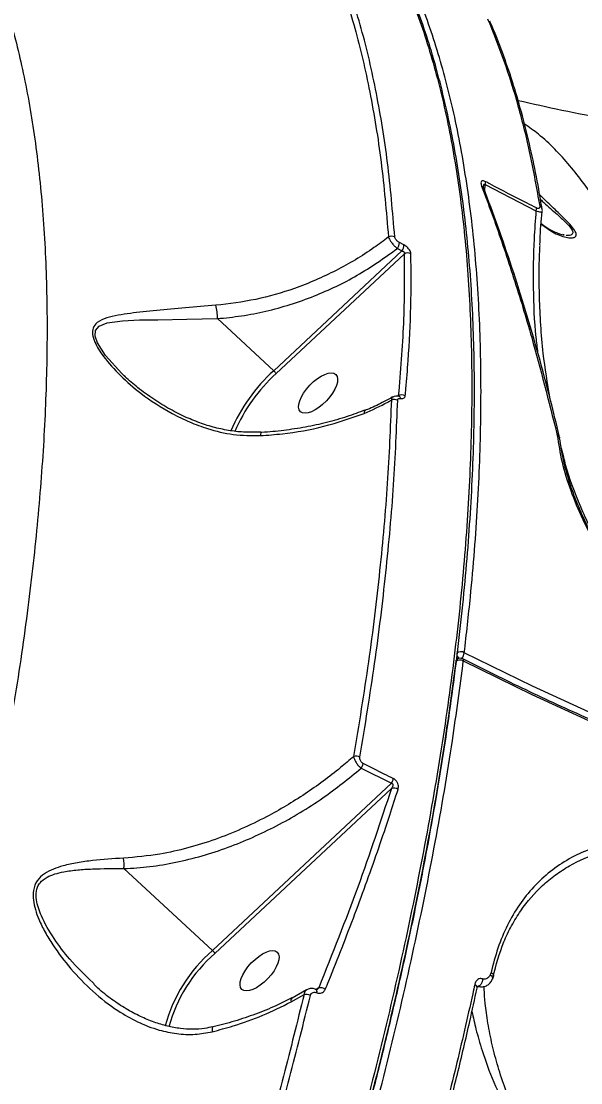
# Model space of a CAD drawing. Header units: millimetres. Extents: x 10684 to 26054, y -4768 to 6894.
# Drawn here: x 18049.8 to 18151.3, y -2647 to -2454.5 of the extents above; entities that cross this region are included whole.
import ezdxf

# ---------------------------------------------------------------- set-up
doc = ezdxf.new("R2010")
doc.units = ezdxf.units.MM
doc.layers.add('DIKOM_ОБЪЕКТ', color=7, linetype='Continuous')
doc.layers.add('DIKOM_РАЗМЕР_ОБЪЕКТА', color=7, linetype='Continuous')
doc.styles.add('style1', font='arial.ttf', dxfattribs={"width": 0.8})
doc.dimstyles.new('1-50', dxfattribs={"dimtxt": 300, "dimasz": 200, "dimexe": 100, "dimexo": 0, "dimgap": 100, "dimtad": 1, "dimtxsty": 'style1', "dimcen": 200, "dimclrd": 7, "dimclre": 7, "dimclrt": 7, "dimadec": 1, "dimazin": 2, "dimtfac": 1, "dimtmove": 0, "dimatfit": 2, "dimfxl": 0, "dimlwd": 25, "dimlwe": 18, "dimarcsym": 0})

# ---------------------------------------------------------------- blocks, each defined once
blk = doc.blocks.new('*D12')
at = {"layer": 'Defpoints', "color": 0, "transparency": 16777216}
for p in [(20201.02, 3555.88), (18130.62, -3300.31), (24750.12, -3300.31)]:
    blk.add_point(p, dxfattribs=at)
at = {"layer": 'DIKOM_РАЗМЕР_ОБЪЕКТА', "color": 7, "lineweight": 18, "transparency": 16777216}
for p, q in [((20201.02, 3555.88), (24850.12, 3555.88)), ((18130.62, -3300.31), (24850.12, -3300.31))]:
    blk.add_line(p, q, dxfattribs=at)
at = {"layer": 'DIKOM_РАЗМЕР_ОБЪЕКТА', "color": 7, "lineweight": 25, "transparency": 16777216}
blk.add_line((24750.12, 3355.88), (24750.12, -3100.31), dxfattribs=at)
at = {"layer": 'DIKOM_РАЗМЕР_ОБЪЕКТА', "color": 7, "transparency": 16777216}
for points in [[(24716.79, 3355.88), (24783.45, 3355.88), (24750.12, 3555.88)], [(24716.79, -3100.31), (24783.45, -3100.31), (24750.12, -3300.31)]]:
    blk.add_solid(points, dxfattribs=at)
at = {"layer": 'DIKOM_РАЗМЕР_ОБЪЕКТА', "color": 7, "transparency": 16777216, "insert": (24496.95, 958.92), "char_height": 300, "attachment_point": 5, "rotation": 90, "style": 'style1'}
blk.add_mtext('6850', dxfattribs=at)

msp = doc.modelspace()

# ---------------------------------------------------------------- linework, layer by layer
at = {"layer": 'DIKOM_ОБЪЕКТ', "color": 7, "linetype": 'Continuous', "lineweight": 15}
for p, q in [((18133.866, -2485.331), (18133.926, -2484.115)), ((18133.926, -2484.115), (18143.137, -2488.881)), ((18148.235, -2493.267), (18147.982, -2493.223)), ((18118.831, -2496.173), (18095.59, -2517.901)), ((18118.013, -2495.735), (18118.831, -2496.173)), ((18119.197, -2495.095), (18118.38, -2494.658)), ((18096.028, -2518.414), (18119.221, -2496.731)), ((18095.59, -2517.901), (18085.374, -2508.444)), ((18068.744, -2519.01), (18068.496, -2518.795)), ((18146.925, -2529.32), (18146.934, -2529.355)), ((18146.934, -2529.355), (18146.983, -2529.612)), ((18147.412, -2530.13), (18147.335, -2529.641)), ((18148.164, -2533.569), (18147.77, -2531.994)), ((18111.466, -2589.971), (18116.936, -2592.707)), ((18116.936, -2592.707), (18084.494, -2623.036)), ((18084.933, -2623.549), (18116.919, -2593.646)), ((18084.494, -2623.036), (18068.442, -2608.176)), ((18134.983, -2627.022), (18134.852, -2627.419)), ((18063.028, -2629.062), (18062.814, -2628.845)), ((18135.438, -2627.632), (18135.42, -2627.688)), ((18098.728, -2632.346), (18101.089, -2631.014)), ((18101.525, -2630.155), (18098.906, -2631.636)), ((18103.743, -2629.804), (18103.29, -2630.105)), ((18132.482, -2629.831), (18132.478, -2629.846))]:
    msp.add_line(p, q, dxfattribs=at)
at = {"layer": 'DIKOM_ОБЪЕКТ', "color": 7, "linetype": 'Continuous', "lineweight": 15, "flags": 128}
for points in [[(18068.496, -2518.795), (18068.067, -2518.424), (18065.103, -2515.14), (18063.625, -2512.81), (18063.227, -2511.6), (18063.3, -2510.597), (18063.971, -2509.795), (18065.417, -2509.227), (18068.149, -2508.829), (18071.259, -2508.695), (18074.607, -2508.651), (18079.817, -2508.557), (18085.374, -2508.444), (18085.374, -2508.444)], [(18112.155, -2525.091), (18112.134, -2525.103), (18112.045, -2525.207), (18111.993, -2525.385), (18111.978, -2525.627)], [(18405.175, -2620.008), (18391.903, -2621.323), (18378.594, -2622.261), (18365.256, -2622.82), (18351.897, -2623.002), (18338.527, -2622.804), (18325.154, -2622.228), (18311.788, -2621.275), (18298.436, -2619.943), (18285.107, -2618.236), (18271.811, -2616.152), (18258.555, -2613.695), (18245.35, -2610.865), (18232.202, -2607.665), (18219.122, -2604.096), (18206.117, -2600.161), (18193.195, -2595.862), (18180.367, -2591.203), (18167.639, -2586.186), (18155.021, -2580.814), (18142.52, -2575.092), (18130.145, -2569.022)], [(18129.865, -2570.14), (18129.866, -2570.14), (18129.92, -2570.19), (18129.955, -2570.272), (18129.97, -2570.383), (18129.963, -2570.52)], [(18129.963, -2570.52), (18142.375, -2576.608), (18154.914, -2582.347), (18167.571, -2587.735), (18180.337, -2592.767), (18193.204, -2597.441), (18206.164, -2601.752), (18219.208, -2605.699), (18232.328, -2609.279), (18245.515, -2612.489), (18258.761, -2615.327), (18272.056, -2617.792), (18285.393, -2619.882), (18298.762, -2621.595), (18312.154, -2622.93), (18325.561, -2623.886), (18338.974, -2624.464), (18352.384, -2624.662), (18365.783, -2624.48), (18379.162, -2623.919), (18392.511, -2622.978), (18405.822, -2621.659)], [(18134.983, -2627.022), (18135.128, -2627.107), (18135.25, -2627.203), (18135.345, -2627.306), (18135.409, -2627.413), (18135.441, -2627.52), (18135.439, -2627.624), (18135.438, -2627.632)], [(18133.46, -2628.16), (18133.43, -2628.423), (18133.36, -2628.696), (18133.256, -2628.958), (18133.126, -2629.187), (18132.981, -2629.364), (18132.832, -2629.477), (18132.692, -2629.514), (18132.658, -2629.511)], [(18134.852, -2627.419), (18135.003, -2627.545), (18135.125, -2627.682), (18135.213, -2627.824), (18135.262, -2627.967), (18135.272, -2628.103), (18135.241, -2628.226), (18135.239, -2628.231)], [(18103.229, -2630.086), (18103.245, -2630.094), (18103.321, -2630.172), (18103.369, -2630.298), (18103.384, -2630.464), (18103.367, -2630.662)], [(18098.908, -2631.622), (18098.851, -2631.663), (18098.757, -2631.818), (18098.715, -2632.049), (18098.728, -2632.346)], [(18084.573, -2636.869), (18084.569, -2636.87), (18084.491, -2636.947), (18084.443, -2637.127), (18084.427, -2637.398), (18084.443, -2637.748)]]:
    msp.add_lwpolyline(points, dxfattribs=at)
at = {"layer": 'DIKOM_ОБЪЕКТ', "color": 7, "linetype": 'Continuous', "lineweight": 15}
for centre, radius, start, end in [((18133.082, -2485.024), 0.638, 21.23127, 71.37669), ((18132.727, -2483.619), 1.298, 337.53857, 359.97946), ((18141.925, -2488.418), 1.297, 339.11723, 1.71963), ((18143.494, -2488.769), 0.785, 10.26187, 66.52136), ((18116.973, -2494.699), 1.205, 61.88381, 118.87632), ((18116.561, -2494.638), 1.819, 322.92757, 359.35946), ((18117.375, -2495.078), 1.822, 323.06453, 359.46579), ((18119.883, -2497.718), 1.188, 60.90576, 123.87346), ((18077.737, -2508.158), 7.642, 357.86209, 16.13946), ((18116.693, -2541.162), 31.407, 132.21563, 156.78802), ((18116.525, -2540.998), 30.499, 132.22577, 156.65161), ((18093.872, -2519.815), 2.572, 33.01193, 48.08966), ((18117.462, -2524.398), 1.289, 61.76897, 114.90206), ((18118.79, -2523.516), 1.233, 59.09471, 119.68628), ((18118.092, -2523.06), 0.556, 15.02696, 73.64167), ((18094.269, -2529.521), 1.088, 159.03435, 187.49823), ((18146.793, -2529.896), 0.591, 18.33427, 77.09617), ((18146.815, -2529.919), 0.576, 19.49126, 78.06853), ((18129.954, -2569.151), 1.19, 178.31515, 229.67973), ((18129.528, -2570.155), 1.29, 61.437, 126.28247), ((18127.752, -2568.615), 2.427, 323.47309, 350.33654), ((18129.072, -2570.653), 0.491, 134.058, 174.84712), ((18129.344, -2571.655), 1.294, 61.40858, 126.01649), ((18129.413, -2571.032), 1, 63.11168, 132.99445), ((18110.506, -2589.296), 1.53, 61.69876, 106.10883), ((18109.661, -2588.741), 2.184, 325.73454, 350.10703), ((18115.082, -2591.491), 2.217, 326.73897, 350.80515), ((18117.357, -2594.941), 1.367, 55.6797, 108.71233), ((18060.474, -2607.604), 7.989, 355.8926, 9.56754), ((18102.576, -2643.952), 27.648, 130.84378, 164.76929), ((18082.792, -2624.937), 2.552, 32.95245, 48.14914), ((18102.415, -2643.788), 26.744, 130.81867, 164.96726), ((18131.847, -2629.834), 0.635, 0.24358, 73.45651), ((18101.394, -2632.75), 1.763, 61.68374, 99.95883), ((18104.054, -2631.247), 1.477, 53.06836, 102.14943)]:
    msp.add_arc(centre, radius, start, end, dxfattribs=at)
for centre in [(18103.642, -2521.946), (18093.026, -2626.7)]:
    msp.add_ellipse(centre, major_axis=(3.203, 3.376), ratio=0.4430118, dxfattribs=at)
for points, knots in [([(18022.717, -2413.712), (18023.697, -2414.397), (18026.7, -2416.498), (18031.143, -2421.148), (18036.083, -2427.531), (18040.483, -2435.023), (18044.343, -2443.571), (18047.627, -2453.195), (18050.323, -2463.907), (18052.389, -2475.72), (18053.804, -2488.687), (18054.521, -2502.644), (18054.532, -2517.244), (18053.875, -2532.317), (18052.606, -2547.748), (18050.697, -2563.959), (18048.125, -2580.923), (18044.884, -2598.593), (18041.065, -2616.472), (18036.71, -2634.477), (18031.865, -2652.532), (18026.43, -2671.031), (18020.386, -2689.932), (18013.785, -2709.176), (18008.945, -2722.1), (18006.526, -2728.56)], [0, 0, 0, 0, 0.020963, 0.0642197, 0.1075089, 0.150765, 0.1952694, 0.2398102, 0.2843144, 0.3304285, 0.3765427, 0.4233193, 0.4700958, 0.5140293, 0.5579971, 0.6019311, 0.6471451, 0.6923957, 0.7376103, 0.7807493, 0.8239195, 0.8670586, 0.9113612, 0.9556971, 1, 1, 1, 1]), ([(18105.792, -2424.894), (18105.99, -2425.099), (18108.283, -2427.469), (18112.051, -2433.091), (18117.033, -2441.796), (18121.258, -2451.694), (18124.794, -2462.587), (18127.598, -2474.492), (18129.658, -2487.397), (18130.984, -2501.264), (18131.577, -2516.042), (18131.438, -2531.659), (18130.564, -2548.045), (18128.953, -2565.154), (18126.591, -2582.973), (18123.499, -2601.459), (18119.692, -2620.547), (18115.188, -2640.148), (18110.008, -2660.172), (18104.433, -2679.609), (18098.571, -2698.385), (18092.526, -2716.435), (18086.008, -2734.685), (18079.047, -2753.052), (18071.709, -2771.37), (18064.013, -2789.594), (18056.841, -2805.811), (18052.131, -2815.961), (18050.212, -2820.096)], [0, 0, 0, 0, 0.0039923, 0.0462445, 0.0885644, 0.1308842, 0.1731363, 0.2152557, 0.2573755, 0.2996281, 0.3419481, 0.3842682, 0.4265207, 0.4686406, 0.5107603, 0.5530129, 0.5953328, 0.637653, 0.6799056, 0.7220252, 0.7582456, 0.7946583, 0.8311141, 0.8675698, 0.9039825, 0.9397072, 0.9754324, 1, 1, 1, 1]), ([(18050.785, -2820.338), (18051.451, -2818.924), (18053.761, -2814.015), (18057.594, -2805.585), (18062.277, -2795.075), (18066.815, -2784.587), (18071.208, -2774.145), (18075.454, -2763.747), (18079.557, -2753.389), (18083.517, -2743.067), (18087.337, -2732.778), (18091.018, -2722.521), (18094.559, -2712.29), (18097.963, -2702.085), (18101.23, -2691.9), (18104.356, -2681.746), (18107.333, -2671.656), (18110.146, -2661.671), (18112.787, -2651.818), (18115.257, -2642.104), (18117.556, -2632.522), (18119.685, -2623.07), (18121.646, -2613.743), (18123.44, -2604.54), (18125.066, -2595.459), (18126.525, -2586.495), (18127.817, -2577.648), (18128.941, -2568.918), (18129.895, -2560.327), (18130.675, -2551.912), (18131.274, -2543.703), (18131.696, -2535.71), (18131.939, -2527.927), (18132.004, -2520.352), (18131.892, -2512.98), (18131.603, -2505.81), (18131.136, -2498.841), (18130.491, -2492.07), (18129.667, -2485.496), (18128.664, -2479.117), (18127.485, -2472.947), (18126.131, -2467.007), (18124.607, -2461.324), (18122.916, -2455.907), (18121.059, -2450.756), (18119.035, -2445.867), (18116.845, -2441.239), (18114.485, -2436.872), (18111.962, -2432.757), (18109.254, -2428.928), (18107.289, -2426.361), (18106.181, -2425.149), (18106.083, -2425.041)], [0, 0, 0, 0, 0.0084234, 0.0292327, 0.0500485, 0.0707653, 0.0913866, 0.1119361, 0.1324368, 0.1529123, 0.1733865, 0.1938778, 0.2144062, 0.2349956, 0.255669, 0.2764501, 0.2972774, 0.3180335, 0.3386867, 0.3592616, 0.3797811, 0.400269, 0.4207487, 0.4412412, 0.4617646, 0.4823423, 0.5029978, 0.5237541, 0.5445946, 0.5654061, 0.5861027, 0.6067143, 0.6272646, 0.647777, 0.6682749, 0.6887813, 0.709312, 0.7298902, 0.7505388, 0.7712812, 0.7921269, 0.8129695, 0.8337142, 0.8543632, 0.8749381, 0.8954606, 0.9159517, 0.936432, 0.9569216, 0.9774348, 0.9979921, 1, 1, 1, 1]), ([(18130.145, -2569.022), (18130.529, -2565.632), (18131.565, -2556.497), (18132.662, -2542.184), (18133.254, -2526.319), (18133.117, -2511.11), (18132.232, -2496.629), (18130.581, -2482.947), (18128.201, -2470.364), (18125.116, -2458.902), (18121.373, -2448.54), (18116.885, -2439.155), (18112.127, -2431.296), (18108.533, -2427.092), (18106.964, -2425.257)], [0, 0, 0, 0, 0.0513049, 0.1382153, 0.2251927, 0.3121028, 0.4015374, 0.4910448, 0.5804794, 0.6673901, 0.7543668, 0.8412771, 0.9307121, 1, 1, 1, 1]), ([(18106.882, -2445.152), (18108.064, -2448.626), (18110.428, -2455.573), (18113.112, -2467.287), (18115.205, -2479.858), (18115.996, -2489.049), (18116.391, -2493.644)], [0, 0, 0, 0, 0.2484761, 0.4969505, 0.7484754, 1, 1, 1, 1]), ([(18117.541, -2493.636), (18117.15, -2489.089), (18116.369, -2479.995), (18114.295, -2467.439), (18111.609, -2455.642), (18109.215, -2448.596), (18108.018, -2445.073)], [0, 0, 0, 0, 0.2484769, 0.4969545, 0.7484773, 1, 1, 1, 1]), ([(18134.374, -2454.074), (18135.383, -2456.57), (18137.402, -2461.562), (18139.934, -2469.812), (18142.129, -2478.566), (18143.247, -2484.889), (18143.806, -2488.05)], [0, 0, 0, 0, 0.2491218, 0.4982425, 0.7491218, 1, 1, 1, 1]), ([(18144.241, -2488.635), (18144.049, -2487.427), (18143.521, -2484.106), (18142.462, -2478.926), (18141.081, -2473.079), (18139.521, -2467.479), (18137.782, -2462.135), (18136.203, -2457.811), (18135.137, -2455.368), (18134.772, -2454.529)], [0, 0, 0, 0, 0.0938689, 0.2579913, 0.4221793, 0.5863871, 0.7504039, 0.9143405, 1, 1, 1, 1]), ([(18179.588, -2475.261), (18177.886, -2475.122), (18173.226, -2474.74), (18165.581, -2473.781), (18156.689, -2472.41), (18148.134, -2470.817), (18142.526, -2469.535), (18139.884, -2468.932)], [0, 0, 0, 0, 0.1301993, 0.3564959, 0.5805751, 0.8023816, 1, 1, 1, 1]), ([(18170.993, -2569.599), (18171.039, -2565.477), (18171.132, -2557.229), (18170.596, -2545.649), (18169.569, -2534.685), (18167.938, -2523.992), (18165.623, -2513.698), (18162.542, -2503.939), (18158.794, -2495.137), (18154.406, -2487.312), (18149.345, -2480.589), (18144.894, -2475.862), (18141.918, -2473.765), (18141.061, -2473.161)], [0, 0, 0, 0, 0.0890741, 0.1782586, 0.2674429, 0.3565169, 0.4567507, 0.5573076, 0.6580252, 0.7587386, 0.8592847, 0.9595111, 1, 1, 1, 1]), ([(18134.025, -2483.62), (18133.934, -2483.576), (18133.753, -2483.489), (18133.522, -2483.451), (18133.323, -2483.487), (18133.169, -2483.651), (18133.143, -2483.974), (18133.239, -2484.274), (18133.285, -2484.419)], [0, 0, 0, 0, 0.1098606, 0.2200271, 0.3257128, 0.4925005, 0.7537214, 1, 1, 1, 1]), ([(18133.285, -2484.419), (18133.441, -2484.831), (18134.221, -2486.891), (18136.209, -2492.334), (18139.122, -2500.989), (18142.998, -2513.716), (18145.443, -2523.43), (18146.925, -2529.32)], [0, 0, 0, 0, 0.0299907, 0.1499533, 0.3900709, 0.6301911, 1, 1, 1, 1]), ([(18133.681, -2484.792), (18133.674, -2484.777), (18133.628, -2484.684), (18133.621, -2484.601), (18133.62, -2484.603), (18133.62, -2484.603)], [0, 0, 0, 0, 0.11836582, 0.73269644, 1, 1, 1, 1]), ([(18133.625, -2484.628), (18133.629, -2484.532), (18133.634, -2484.351), (18133.681, -2484.154), (18133.742, -2484.054), (18133.791, -2484.031), (18133.819, -2484.033), (18133.849, -2484.043), (18133.884, -2484.066), (18133.911, -2484.097), (18133.926, -2484.115)], [0, 0, 0, 0, 0.3371581, 0.6291813, 0.7696659, 0.8183975, 0.8674717, 0.8813601, 0.9295014, 1, 1, 1, 1]), ([(18147.364, -2529.709), (18146.844, -2527.555), (18145.64, -2522.571), (18143.598, -2515.005), (18141.264, -2506.969), (18138.79, -2499.149), (18136.269, -2491.73), (18134.511, -2487.04), (18133.669, -2484.796)], [0, 0, 0, 0, 0.1335536, 0.3089484, 0.4846378, 0.6608101, 0.8376593, 1, 1, 1, 1]), ([(18143.222, -2488.38), (18142.658, -2488.096), (18139.838, -2486.677), (18136.774, -2485.085), (18134.282, -2483.756), (18134.025, -2483.62)], [0, 0, 0, 0, 0.1831798, 0.9158668, 1, 1, 1, 1]), ([(18144.089, -2491.315), (18144.875, -2491.889), (18146.53, -2493.099), (18148.426, -2493.728), (18149.643, -2493.84), (18150.254, -2493.702), (18150.531, -2493.28), (18150.202, -2492.454), (18149.165, -2491.178), (18147.404, -2489.446), (18145.492, -2487.63), (18144.277, -2486.419), (18143.799, -2485.943)], [0, 0, 0, 0, 0.1804489, 0.3801232, 0.4526294, 0.52498, 0.6050007, 0.6708627, 0.7368176, 0.834348, 0.9348816, 1, 1, 1, 1]), ([(18143.947, -2486.843), (18144.055, -2486.943), (18144.97, -2487.787), (18146.622, -2489.216), (18148.473, -2490.89), (18149.544, -2492.076), (18149.929, -2492.858), (18149.621, -2493.302), (18149.061, -2493.416), (18148.617, -2493.335), (18148.58, -2493.328)], [0, 0, 0, 0, 0.0285094, 0.2406864, 0.4297506, 0.5407311, 0.6514273, 0.7934523, 0.9826921, 1, 1, 1, 1]), ([(18143.806, -2488.05), (18143.813, -2488.14), (18143.824, -2488.299), (18143.724, -2488.438), (18143.577, -2488.482), (18143.408, -2488.462), (18143.284, -2488.407), (18143.222, -2488.38)], [0, 0, 0, 0, 0.3196346, 0.5619341, 0.7279701, 0.8641688, 1, 1, 1, 1]), ([(18144.269, -2489.037), (18144.278, -2488.98), (18144.301, -2488.838), (18144.27, -2488.708), (18144.252, -2488.631)], [0, 0, 0, 0, 0.4031205, 1, 1, 1, 1]), ([(18143.137, -2488.881), (18143.007, -2490.589), (18142.653, -2495.223), (18142.581, -2502.884), (18142.804, -2509.754), (18143.317, -2513.646), (18143.435, -2514.543)], [0, 0, 0, 0, 0.2020933, 0.5484651, 0.8959098, 1, 1, 1, 1]), ([(18143.137, -2488.881), (18143.301, -2488.937), (18143.627, -2489.048), (18143.991, -2489.123), (18144.231, -2489.128), (18144.26, -2489.07), (18144.275, -2489.04)], [0, 0, 0, 0, 0.2461787, 0.4921894, 0.7433187, 1, 1, 1, 1]), ([(18143.855, -2495.087), (18143.862, -2494.781), (18143.909, -2492.749), (18144.096, -2490.743), (18144.255, -2489.04)], [0, 0, 0, 0, 0.1505795, 1, 1, 1, 1]), ([(18148.223, -2493.33), (18148.216, -2493.33), (18148.144, -2493.323), (18147.764, -2493.238), (18147.082, -2493.008), (18146.024, -2492.533), (18145.02, -2491.982), (18144.313, -2491.406), (18144.095, -2491.228)], [0, 0, 0, 0, 0.0129059, 0.1443184, 0.3115382, 0.5292144, 0.8546303, 1, 1, 1, 1]), ([(18116.391, -2493.644), (18115.52, -2494.297), (18112.516, -2496.552), (18106.905, -2499.898), (18099.683, -2503.015), (18092.327, -2505.164), (18087.511, -2505.742), (18085.078, -2506.034)], [0, 0, 0, 0, 0.095305, 0.3289412, 0.5680086, 0.7817866, 1, 1, 1, 1]), ([(18116.391, -2493.644), (18116.439, -2493.775), (18116.536, -2494.037), (18116.86, -2494.538), (18117.272, -2495.046), (18117.677, -2495.456), (18117.922, -2495.66), (18118.013, -2495.735)], [0, 0, 0, 0, 0.21936322, 0.43883414, 0.65599805, 0.87324669, 1, 1, 1, 1]), ([(18118.38, -2494.658), (18118.306, -2494.614), (18118.149, -2494.521), (18117.919, -2494.323), (18117.719, -2494.089), (18117.578, -2493.844), (18117.553, -2493.706), (18117.541, -2493.636)], [0, 0, 0, 0, 0.17989268, 0.38011653, 0.58124949, 0.79072038, 1, 1, 1, 1]), ([(18085.374, -2508.444), (18086.84, -2508.3), (18089.774, -2508.013), (18094.199, -2507.138), (18098.613, -2505.936), (18104.209, -2503.928), (18110.891, -2500.775), (18115.619, -2497.428), (18118.013, -2495.735)], [0, 0, 0, 0, 0.1264043, 0.2528092, 0.3829739, 0.5131449, 0.7535719, 1, 1, 1, 1]), ([(18118.831, -2496.173), (18118.881, -2496.18), (18118.97, -2496.195), (18119.068, -2496.244), (18119.145, -2496.302), (18119.191, -2496.354), (18119.236, -2496.437), (18119.252, -2496.501), (18119.258, -2496.612), (18119.237, -2496.677), (18119.221, -2496.731)], [0, 0, 0, 0, 0.1794428, 0.3192498, 0.3690282, 0.5165754, 0.5564986, 0.7165208, 0.7655857, 1, 1, 1, 1]), ([(18120.46, -2496.68), (18120.445, -2496.572), (18120.415, -2496.356), (18120.203, -2495.972), (18119.897, -2495.606), (18119.544, -2495.3), (18119.307, -2495.16), (18119.197, -2495.095)], [0, 0, 0, 0, 0.213147, 0.4264861, 0.6305892, 0.8289354, 1, 1, 1, 1]), ([(18145.702, -2522.968), (18145.24, -2520.217), (18144.207, -2514.073), (18143.75, -2505.296), (18143.647, -2498.787), (18143.843, -2495.698), (18143.875, -2495.195)], [0, 0, 0, 0, 0.29612031, 0.66122283, 0.94489251, 1, 1, 1, 1]), ([(18119.221, -2496.731), (18119.246, -2500.88), (18119.298, -2509.188), (18118.552, -2518.022), (18118.179, -2522.445)], [0, 0, 0, 0, 0.49935579, 1, 1, 1, 1]), ([(18119.423, -2522.458), (18119.464, -2522.029), (18119.671, -2519.884), (18120.114, -2514.406), (18120.541, -2506.157), (18120.487, -2499.84), (18120.46, -2496.68)], [0, 0, 0, 0, 0.0480648, 0.2403232, 0.6198805, 1, 1, 1, 1]), ([(18085.078, -2506.034), (18083.235, -2506.188), (18079.497, -2506.501), (18074.306, -2506.972), (18070.278, -2507.388), (18067.33, -2507.816), (18065.255, -2508.292), (18063.654, -2508.97), (18062.787, -2510.022), (18062.675, -2511.287), (18063.103, -2512.65), (18063.831, -2514.004), (18065.265, -2516.097), (18067.778, -2518.871), (18071.909, -2522.44), (18076.163, -2525.22), (18080.3, -2527.226), (18083.979, -2528.577), (18088.28, -2529.626), (18091.537, -2529.65), (18093.191, -2529.663)], [0, 0, 0, 0, 0.0820669, 0.1664722, 0.2508356, 0.2942474, 0.3376023, 0.383995, 0.4157878, 0.442847, 0.4698368, 0.4939829, 0.518727, 0.5886149, 0.6603855, 0.7589137, 0.8097142, 0.8604921, 0.9291637, 1, 1, 1, 1]), ([(18093.252, -2529.016), (18092.435, -2529.046), (18090.698, -2529.108), (18088.028, -2528.858), (18085.255, -2528.334), (18082.473, -2527.482), (18079.627, -2526.346), (18076.724, -2524.882), (18073.771, -2523.074), (18071.068, -2521.084), (18069.288, -2519.628), (18068.541, -2518.87), (18068.484, -2518.812)], [0, 0, 0, 0, 0.0878501, 0.1868694, 0.2891679, 0.3937253, 0.5026066, 0.6227118, 0.7483463, 0.8808379, 0.9909287, 1, 1, 1, 1]), ([(18116.919, -2523.228), (18116.717, -2528.221), (18116.312, -2538.208), (18114.882, -2554.092), (18112.896, -2570.564), (18111.019, -2582.072), (18110.081, -2587.826)], [0, 0, 0, 0, 0.2486152, 0.4972303, 0.7486145, 1, 1, 1, 1]), ([(18111.231, -2587.949), (18112.16, -2582.25), (18114.019, -2570.852), (18116.01, -2554.407), (18117.457, -2538.431), (18117.867, -2528.318), (18118.072, -2523.262)], [0, 0, 0, 0, 0.24861585, 0.49723355, 0.74861622, 1, 1, 1, 1]), ([(18111.978, -2525.627), (18113.435, -2524.982), (18115.116, -2524.237), (18116.707, -2523.347), (18116.919, -2523.228)], [0, 0, 0, 0, 0.8666119, 1, 1, 1, 1]), ([(18117.139, -2522.646), (18116.516, -2522.998), (18115.046, -2523.828), (18113.358, -2524.629), (18112.302, -2525.026), (18112.162, -2525.079)], [0, 0, 0, 0, 0.389527, 0.9186451, 1, 1, 1, 1]), ([(18117.163, -2522.691), (18117.134, -2522.7), (18117.004, -2522.741), (18116.929, -2522.945), (18116.921, -2523.157), (18116.919, -2523.228)], [0, 0, 0, 0, 0.1590077, 0.7182497, 1, 1, 1, 1]), ([(18118.246, -2522.542), (18118.168, -2522.523), (18117.908, -2522.458), (18117.521, -2522.485), (18117.265, -2522.631), (18117.174, -2522.683)], [0, 0, 0, 0, 0.2177576, 0.7204526, 1, 1, 1, 1]), ([(18118.072, -2523.262), (18118.074, -2523.232), (18118.083, -2523.125), (18118.167, -2522.981), (18118.358, -2522.884), (18118.539, -2522.906), (18118.629, -2522.916)], [0, 0, 0, 0, 0.1085779, 0.3983992, 0.6995635, 1, 1, 1, 1]), ([(18118.179, -2522.445), (18118.176, -2522.457), (18118.17, -2522.484), (18118.15, -2522.506), (18118.138, -2522.519)], [0, 0, 0, 0, 0.4202883, 1, 1, 1, 1]), ([(18118.259, -2522.53), (18118.263, -2522.531), (18118.271, -2522.531), (18118.252, -2522.527), (18118.24, -2522.524)], [0, 0, 0, 0, 0.4224521, 1, 1, 1, 1]), ([(18118.629, -2522.916), (18118.756, -2522.931), (18119.01, -2522.961), (18119.282, -2522.823), (18119.399, -2522.629), (18119.418, -2522.489), (18119.423, -2522.458)], [0, 0, 0, 0, 0.30533695, 0.61149078, 0.91264696, 1, 1, 1, 1]), ([(18112.138, -2525.042), (18111.062, -2525.445), (18108.797, -2526.292), (18105.178, -2527.31), (18101.346, -2528.157), (18097.42, -2528.738), (18094.71, -2529.034), (18093.313, -2529.076), (18093.251, -2529.077)], [0, 0, 0, 0, 0.1822286, 0.3833763, 0.5854528, 0.7880543, 0.9906051, 1, 1, 1, 1]), ([(18093.191, -2529.663), (18094.517, -2529.565), (18098.406, -2529.28), (18104.823, -2528.133), (18109.573, -2526.469), (18111.978, -2525.627)], [0, 0, 0, 0, 0.2035584, 0.5968442, 1, 1, 1, 1]), ([(18146.983, -2529.612), (18147.232, -2531.207), (18147.729, -2534.398), (18149.321, -2539.555), (18151.515, -2544.864), (18154.346, -2550.257), (18157.768, -2555.614), (18161.74, -2560.826), (18166.206, -2565.789), (18171.11, -2570.403), (18176.371, -2574.567), (18181.908, -2578.188), (18187.639, -2581.259), (18191.531, -2582.743), (18193.479, -2583.486)], [0, 0, 0, 0, 0.0836181, 0.1671663, 0.250417, 0.3338517, 0.4173033, 0.5004881, 0.5837367, 0.6671385, 0.7504573, 0.8333964, 0.916626, 1, 1, 1, 1]), ([(18146.983, -2529.612), (18147.063, -2529.653), (18147.227, -2529.737), (18147.371, -2529.895), (18147.397, -2530.008), (18147.405, -2530.046)], [0, 0, 0, 0, 0.3885807, 0.7974087, 1, 1, 1, 1]), ([(18147.364, -2529.747), (18147.362, -2529.74), (18147.359, -2529.731), (18147.358, -2529.723), (18147.357, -2529.721)], [0, 0, 0, 0, 0.79077305, 1, 1, 1, 1]), ([(18193.331, -2583.118), (18191.714, -2582.511), (18188.725, -2581.39), (18184.654, -2579.368), (18181.362, -2577.49), (18178.733, -2575.81), (18176.498, -2574.259), (18172.999, -2571.646), (18168.26, -2567.562), (18163.34, -2562.365), (18159.496, -2557.562), (18156.621, -2553.436), (18154.585, -2550.07), (18153.123, -2547.375), (18151.953, -2545.031), (18150.652, -2542.111), (18149.314, -2538.536), (18148.081, -2534.36), (18147.649, -2531.55), (18147.417, -2530.038)], [0, 0, 0, 0, 0.07018, 0.1297371, 0.1786052, 0.217134, 0.2493477, 0.2821786, 0.3826549, 0.4841502, 0.5520153, 0.618991, 0.6815408, 0.7109168, 0.7461318, 0.7924449, 0.8499812, 0.9192986, 1, 1, 1, 1]), ([(18156.998, -2553.192), (18156.263, -2552.078), (18154.043, -2548.71), (18151.165, -2542.596), (18149.023, -2537.1), (18148.278, -2534.037), (18148.164, -2533.569)], [0, 0, 0, 0, 0.1847796, 0.5583783, 0.9325731, 1, 1, 1, 1]), ([(17750.485, -3164.866), (17752.481, -3164.489), (17757.899, -3163.467), (17767.126, -3160.807), (17778.248, -3156.585), (17789.772, -3151.176), (17801.635, -3144.628), (17813.784, -3136.964), (17826.184, -3128.2), (17838.818, -3118.327), (17851.66, -3107.383), (17864.671, -3095.413), (17877.788, -3082.475), (17890.95, -3068.625), (17904.117, -3053.9), (17917.266, -3038.308), (17930.377, -3021.89), (17943.408, -3004.705), (17956.299, -2986.835), (17968.99, -2968.361), (17981.287, -2949.57), (17993.174, -2930.508), (18004.65, -2911.233), (18015.834, -2891.564), (18026.679, -2871.588), (18037.136, -2851.39), (18047.3, -2830.767), (18057.128, -2809.739), (18066.591, -2788.341), (18075.542, -2766.901), (18083.94, -2745.519), (18091.745, -2724.295), (18098.927, -2703.297), (18105.462, -2682.564), (18111.351, -2662.126), (18116.582, -2642.044), (18121.135, -2622.408), (18124.972, -2603.323), (18127.928, -2585.998), (18129.335, -2575.296), (18129.963, -2570.52)], [0, 0, 0, 0, 0.0156522, 0.0424896, 0.0694114, 0.0963765, 0.1233416, 0.1502634, 0.1771009, 0.2039382, 0.23086, 0.2578251, 0.2847902, 0.3117121, 0.3385495, 0.3653868, 0.3923087, 0.4192738, 0.4462388, 0.4731607, 0.499998, 0.5258463, 0.5517701, 0.5777324, 0.6036946, 0.6296184, 0.6554666, 0.6823039, 0.7092259, 0.736191, 0.7631561, 0.7900781, 0.8169155, 0.8437529, 0.870675, 0.89764, 0.9246051, 0.9515271, 0.9783645, 1, 1, 1, 1]), ([(18128.583, -2570.609), (18127.957, -2575.374), (18126.553, -2586.051), (18123.604, -2603.335), (18119.776, -2622.374), (18115.234, -2641.963), (18110.016, -2661.997), (18104.141, -2682.387), (18097.621, -2703.07), (18090.456, -2724.018), (18082.668, -2745.192), (18074.295, -2766.524), (18065.346, -2787.908), (18057.461, -2805.892), (18052.377, -2816.679), (18050.633, -2820.38)], [0, 0, 0, 0, 0.0652141, 0.1461086, 0.2272574, 0.3085362, 0.3898156, 0.4709645, 0.5518584, 0.6327525, 0.7139018, 0.7951807, 0.8764598, 0.9576085, 1, 1, 1, 1]), ([(18405.396, -2621.221), (18403.275, -2621.453), (18397.12, -2622.126), (18386.902, -2623), (18374.739, -2623.741), (18362.553, -2624.162), (18350.352, -2624.269), (18338.142, -2624.061), (18325.93, -2623.538), (18313.723, -2622.7), (18301.527, -2621.548), (18289.349, -2620.082), (18277.196, -2618.304), (18265.073, -2616.213), (18252.989, -2613.812), (18240.949, -2611.102), (18228.959, -2608.084), (18217.027, -2604.759), (18205.159, -2601.13), (18193.361, -2597.199), (18181.64, -2592.967), (18170.002, -2588.437), (18158.453, -2583.612), (18147.001, -2578.491), (18137.482, -2573.966), (18131.797, -2571.11), (18129.865, -2570.14)], [0, 0, 0, 0, 0.0228183, 0.0662212, 0.1096243, 0.1530279, 0.1964313, 0.2398341, 0.2832378, 0.3266401, 0.3700429, 0.4134457, 0.456848, 0.5002498, 0.5436515, 0.5870529, 0.6304539, 0.6738554, 0.7172557, 0.7606565, 0.8040561, 0.8474557, 0.8908555, 0.9342546, 0.9776529, 1, 1, 1, 1]), ([(18110.081, -2587.826), (18109.292, -2588.509), (18106.491, -2590.929), (18101.314, -2594.743), (18095.226, -2598.381), (18089.729, -2601.037), (18084.956, -2602.945), (18080.022, -2604.478), (18074.458, -2605.754), (18070.554, -2606.088), (18068.351, -2606.276)], [0, 0, 0, 0, 0.0672718, 0.2386118, 0.4121759, 0.5212134, 0.6302412, 0.7425239, 0.8547832, 1, 1, 1, 1]), ([(18110.081, -2587.826), (18110.115, -2587.996), (18110.183, -2588.337), (18110.483, -2588.92), (18110.884, -2589.458), (18111.233, -2589.795), (18111.426, -2589.94), (18111.466, -2589.971)], [0, 0, 0, 0, 0.24351726, 0.48755369, 0.71977828, 0.94185708, 1, 1, 1, 1]), ([(18111.813, -2589.116), (18111.764, -2589.088), (18111.641, -2589.018), (18111.453, -2588.834), (18111.295, -2588.568), (18111.206, -2588.252), (18111.222, -2588.057), (18111.231, -2587.949)], [0, 0, 0, 0, 0.12075095, 0.30757029, 0.52293941, 0.73744639, 1, 1, 1, 1]), ([(18068.442, -2608.176), (18070.007, -2608.08), (18073.136, -2607.887), (18077.878, -2607.079), (18082.62, -2605.912), (18087.279, -2604.381), (18091.781, -2602.551), (18096.144, -2600.444), (18100.393, -2598.046), (18105.634, -2594.69), (18109.184, -2591.818), (18111.466, -2589.971)], [0, 0, 0, 0, 0.1006493, 0.20131733, 0.30524617, 0.40918736, 0.50963825, 0.61009909, 0.71266712, 0.81524177, 1, 1, 1, 1]), ([(18117.271, -2591.845), (18116.723, -2591.577), (18114.895, -2590.681), (18113.082, -2589.76), (18111.813, -2589.116)], [0, 0, 0, 0, 0.2996288, 1, 1, 1, 1]), ([(18116.936, -2592.707), (18116.976, -2592.711), (18117.042, -2592.719), (18117.118, -2592.769), (18117.165, -2592.833), (18117.192, -2592.918), (18117.195, -2593.066), (18117.122, -2593.327), (18116.999, -2593.521), (18116.919, -2593.646)], [0, 0, 0, 0, 0.1046261, 0.1741068, 0.2297751, 0.3048958, 0.3967652, 0.608753, 1, 1, 1, 1]), ([(18118.128, -2593.812), (18118.167, -2593.61), (18118.233, -2593.276), (18118.099, -2592.734), (18117.863, -2592.314), (18117.562, -2592.009), (18117.358, -2591.894), (18117.271, -2591.845)], [0, 0, 0, 0, 0.3038685, 0.5023589, 0.701711, 0.8733058, 1, 1, 1, 1]), ([(18116.919, -2593.646), (18114.971, -2599.57), (18111.068, -2611.436), (18106.188, -2623.674), (18103.743, -2629.804)], [0, 0, 0, 0, 0.4991747, 1, 1, 1, 1]), ([(18104.942, -2630.067), (18105.149, -2629.557), (18106.189, -2627.01), (18108.816, -2620.409), (18112.594, -2610.344), (18115.882, -2600.829), (18117.633, -2595.359), (18118.128, -2593.812)], [0, 0, 0, 0, 0.04137272, 0.20687039, 0.53814969, 0.86942836, 1, 1, 1, 1]), ([(18166.701, -2602.73), (18164.876, -2602.695), (18161.511, -2602.63), (18156.919, -2603.37), (18152.848, -2604.576), (18149.092, -2606.331), (18145.695, -2608.623), (18142.678, -2611.412), (18140.059, -2614.674), (18137.891, -2618.397), (18136.137, -2622.494), (18135.367, -2625.515), (18134.983, -2627.022)], [0, 0, 0, 0, 0.1166825, 0.2150849, 0.3137971, 0.4121993, 0.5100609, 0.6082265, 0.7060843, 0.8039537, 0.9021314, 1, 1, 1, 1]), ([(18135.336, -2627.807), (18135.919, -2625.639), (18136.804, -2622.356), (18138.683, -2618.489), (18140.863, -2614.907), (18143.534, -2611.816), (18146.624, -2609.265), (18150.013, -2607.115), (18152.914, -2605.757), (18155.085, -2605.243), (18155.239, -2605.207)], [0, 0, 0, 0, 0.1943517, 0.2944326, 0.3945125, 0.5890023, 0.6891205, 0.789243, 0.9850147, 1, 1, 1, 1]), ([(18068.351, -2606.276), (18066.461, -2606.395), (18063.595, -2606.575), (18059.99, -2607.079), (18057.615, -2607.581), (18055.613, -2608.227), (18053.98, -2609.043), (18052.622, -2610.268), (18051.93, -2611.996), (18051.955, -2613.864), (18052.355, -2615.632), (18053.071, -2617.581), (18054.124, -2619.719), (18055.994, -2622.786), (18058.79, -2626.466), (18062.733, -2630.515), (18066.831, -2633.719), (18070.906, -2636.047), (18074.504, -2637.448), (18078.013, -2638.176), (18081.262, -2638.34), (18083.405, -2637.941), (18084.443, -2637.748)], [0, 0, 0, 0, 0.0866919, 0.1314016, 0.1760756, 0.2081977, 0.2409004, 0.2744196, 0.3082522, 0.3377435, 0.3650525, 0.3930356, 0.432878, 0.4727631, 0.5545447, 0.6396944, 0.7264135, 0.7889971, 0.8528495, 0.9020928, 0.9525897, 1, 1, 1, 1]), ([(18062.814, -2628.845), (18061.366, -2627.46), (18058.791, -2625), (18055.707, -2620.864), (18053.83, -2617.706), (18052.889, -2615.298), (18052.507, -2613.781), (18052.468, -2612.231), (18052.863, -2611.24), (18053.51, -2610.377), (18054.425, -2609.692), (18055.915, -2609.111), (18057.772, -2608.675), (18060.038, -2608.379), (18063.635, -2608.152), (18066.508, -2608.166), (18068.442, -2608.176)], [0, 0, 0, 0, 0.1501684, 0.2669811, 0.3857374, 0.4247131, 0.4644571, 0.5076258, 0.5500021, 0.5580814, 0.6086166, 0.6558846, 0.7041802, 0.7769942, 0.849871, 1, 1, 1, 1]), ([(18084.567, -2636.84), (18084.069, -2636.954), (18082.866, -2637.227), (18080.884, -2637.33), (18078.622, -2637.204), (18076.266, -2636.773), (18073.845, -2636.033), (18071.331, -2634.981), (18068.762, -2633.607), (18066.19, -2631.878), (18064.24, -2630.366), (18063.209, -2629.368), (18062.957, -2629.123)], [0, 0, 0, 0, 0.0636332, 0.1533844, 0.248815, 0.3498861, 0.4566922, 0.5692864, 0.6932246, 0.8218879, 0.9563997, 1, 1, 1, 1]), ([(18132.028, -2629.226), (18131.908, -2629.773), (18131.308, -2632.51), (18129.689, -2639.673), (18126.995, -2650.835), (18123.165, -2665.597), (18120.17, -2676.027), (18118.5, -2681.84)], [0, 0, 0, 0, 0.0321571, 0.1607916, 0.4182836, 0.6757744, 1, 1, 1, 1]), ([(18133.46, -2628.16), (18133.419, -2628.148), (18133.256, -2628.103), (18132.951, -2628.107), (18132.564, -2628.274), (18132.21, -2628.645), (18132.091, -2629.026), (18132.028, -2629.226)], [0, 0, 0, 0, 0.0579694, 0.2244628, 0.4300357, 0.7004838, 1, 1, 1, 1]), ([(18132.634, -2629.479), (18132.842, -2629.537), (18133.294, -2629.662), (18133.993, -2629.506), (18134.613, -2629.129), (18135.028, -2628.676), (18135.172, -2628.335), (18135.22, -2628.221)], [0, 0, 0, 0, 0.1919352, 0.4179138, 0.6433372, 0.8803822, 1, 1, 1, 1]), ([(18134.852, -2627.419), (18134.752, -2627.592), (18134.571, -2627.907), (18134.164, -2628.162), (18133.784, -2628.236), (18133.554, -2628.182), (18133.46, -2628.16)], [0, 0, 0, 0, 0.3467265, 0.6312443, 0.8513107, 1, 1, 1, 1]), ([(18135.214, -2628.217), (18135.265, -2628.127), (18135.392, -2627.9), (18135.439, -2627.637), (18135.467, -2627.479)], [0, 0, 0, 0, 0.3987667, 1, 1, 1, 1]), ([(18101.089, -2631.014), (18099.87, -2635.923), (18097.432, -2645.742), (18093.283, -2660.805), (18088.807, -2676.079), (18085.506, -2686.434), (18083.856, -2691.611)], [0, 0, 0, 0, 0.2491214, 0.4982419, 0.7491219, 1, 1, 1, 1]), ([(18084.977, -2691.886), (18086.618, -2686.737), (18089.901, -2676.439), (18094.375, -2661.176), (18098.542, -2646.053), (18101.001, -2636.15), (18102.23, -2631.198)], [0, 0, 0, 0, 0.2491206, 0.4982425, 0.7491205, 1, 1, 1, 1]), ([(18101.554, -2630.187), (18101.503, -2630.209), (18101.319, -2630.287), (18101.155, -2630.586), (18101.108, -2630.89), (18101.089, -2631.014)], [0, 0, 0, 0, 0.18402584, 0.66646947, 1, 1, 1, 1]), ([(18103.225, -2630.097), (18103.189, -2630.077), (18102.937, -2629.938), (18102.399, -2629.891), (18101.834, -2629.961), (18101.598, -2630.15), (18101.553, -2630.186)], [0, 0, 0, 0, 0.067342, 0.4790457, 0.8999013, 1, 1, 1, 1]), ([(18102.23, -2631.198), (18102.246, -2631.148), (18102.296, -2630.981), (18102.462, -2630.758), (18102.736, -2630.603), (18103.048, -2630.557), (18103.261, -2630.627), (18103.367, -2630.662)], [0, 0, 0, 0, 0.1043403, 0.3453379, 0.5758771, 0.7876807, 1, 1, 1, 1]), ([(18103.418, -2630.095), (18103.411, -2630.101), (18103.395, -2630.114), (18103.345, -2630.13), (18103.254, -2630.092), (18103.226, -2630.081)], [0, 0, 0, 0, 0.35930912, 0.80461401, 1, 1, 1, 1]), ([(18103.367, -2630.662), (18103.52, -2630.712), (18103.826, -2630.812), (18104.271, -2630.744), (18104.684, -2630.521), (18104.852, -2630.225), (18104.942, -2630.067)], [0, 0, 0, 0, 0.2322381, 0.4640318, 0.7140107, 1, 1, 1, 1]), ([(18103.743, -2629.804), (18103.669, -2629.891), (18103.573, -2630.003), (18103.446, -2630.077), (18103.417, -2630.094)], [0, 0, 0, 0, 0.77210786, 1, 1, 1, 1]), ([(18118.949, -2682.392), (18119.694, -2679.85), (18121.417, -2673.968), (18123.929, -2664.857), (18126.512, -2655.063), (18128.914, -2645.402), (18130.904, -2636.991), (18132.024, -2631.849), (18132.461, -2629.843)], [0, 0, 0, 0, 0.14147401, 0.32734372, 0.51266639, 0.69727594, 0.88192623, 1, 1, 1, 1]), ([(18132.487, -2629.831), (18132.491, -2629.806), (18132.515, -2629.665), (18132.622, -2629.515), (18132.633, -2629.511), (18132.638, -2629.509)], [0, 0, 0, 0, 0.1071173, 0.6045634, 1, 1, 1, 1]), ([(18132.626, -2629.503), (18132.628, -2629.503), (18132.631, -2629.503), (18132.668, -2629.521), (18132.688, -2629.535), (18132.691, -2629.537)], [0, 0, 0, 0, 0.5334501, 0.9381212, 1, 1, 1, 1]), ([(18139.225, -2652.244), (18138.664, -2650.882), (18137.542, -2648.156), (18136.215, -2644.075), (18135.139, -2640.023), (18134.372, -2636.105), (18133.934, -2632.758), (18133.763, -2630.545), (18133.762, -2629.704), (18133.762, -2629.51)], [0, 0, 0, 0, 0.1600563, 0.3205702, 0.4803751, 0.6497919, 0.8190391, 0.9582554, 1, 1, 1, 1]), ([(18084.443, -2637.748), (18085.706, -2637.414), (18088.839, -2636.587), (18093.673, -2634.843), (18097.036, -2633.182), (18098.728, -2632.346)], [0, 0, 0, 0, 0.2512758, 0.6234711, 1, 1, 1, 1]), ([(18098.9, -2631.604), (18097.936, -2632.092), (18095.805, -2633.17), (18092.32, -2634.584), (18088.515, -2635.86), (18085.911, -2636.585), (18084.583, -2636.874), (18084.573, -2636.876)], [0, 0, 0, 0, 0.2171153, 0.4800322, 0.7404511, 0.9982138, 1, 1, 1, 1]), ([(18131.525, -2634.089), (18131.751, -2635.134), (18132.224, -2637.327), (18133.483, -2641.649), (18135.367, -2646.915), (18137.294, -2650.843), (18138.271, -2652.835)], [0, 0, 0, 0, 0.19168293, 0.40233514, 0.69693742, 1, 1, 1, 1])]:
    msp.add_open_spline(points, degree=3, knots=knots, dxfattribs=at)

# ---------------------------------------------------------------- dimensions: what is measured, and where the dimension line sits
at = {"layer": 'DIKOM_РАЗМЕР_ОБЪЕКТА'}
dim = msp.add_linear_dim(base=(24750.121, -3300.313), p1=(20201.023, 3555.882), p2=(18130.618, -3300.313), angle=90, text='6850', dimstyle='1-50', dxfattribs=at)
dim.commit()
dim.dimension.update_dxf_attribs({"geometry": '*D12', "text_midpoint": (24750.121, 958.916), "dimtype": 160})

doc.saveas('drawing.dxf')
